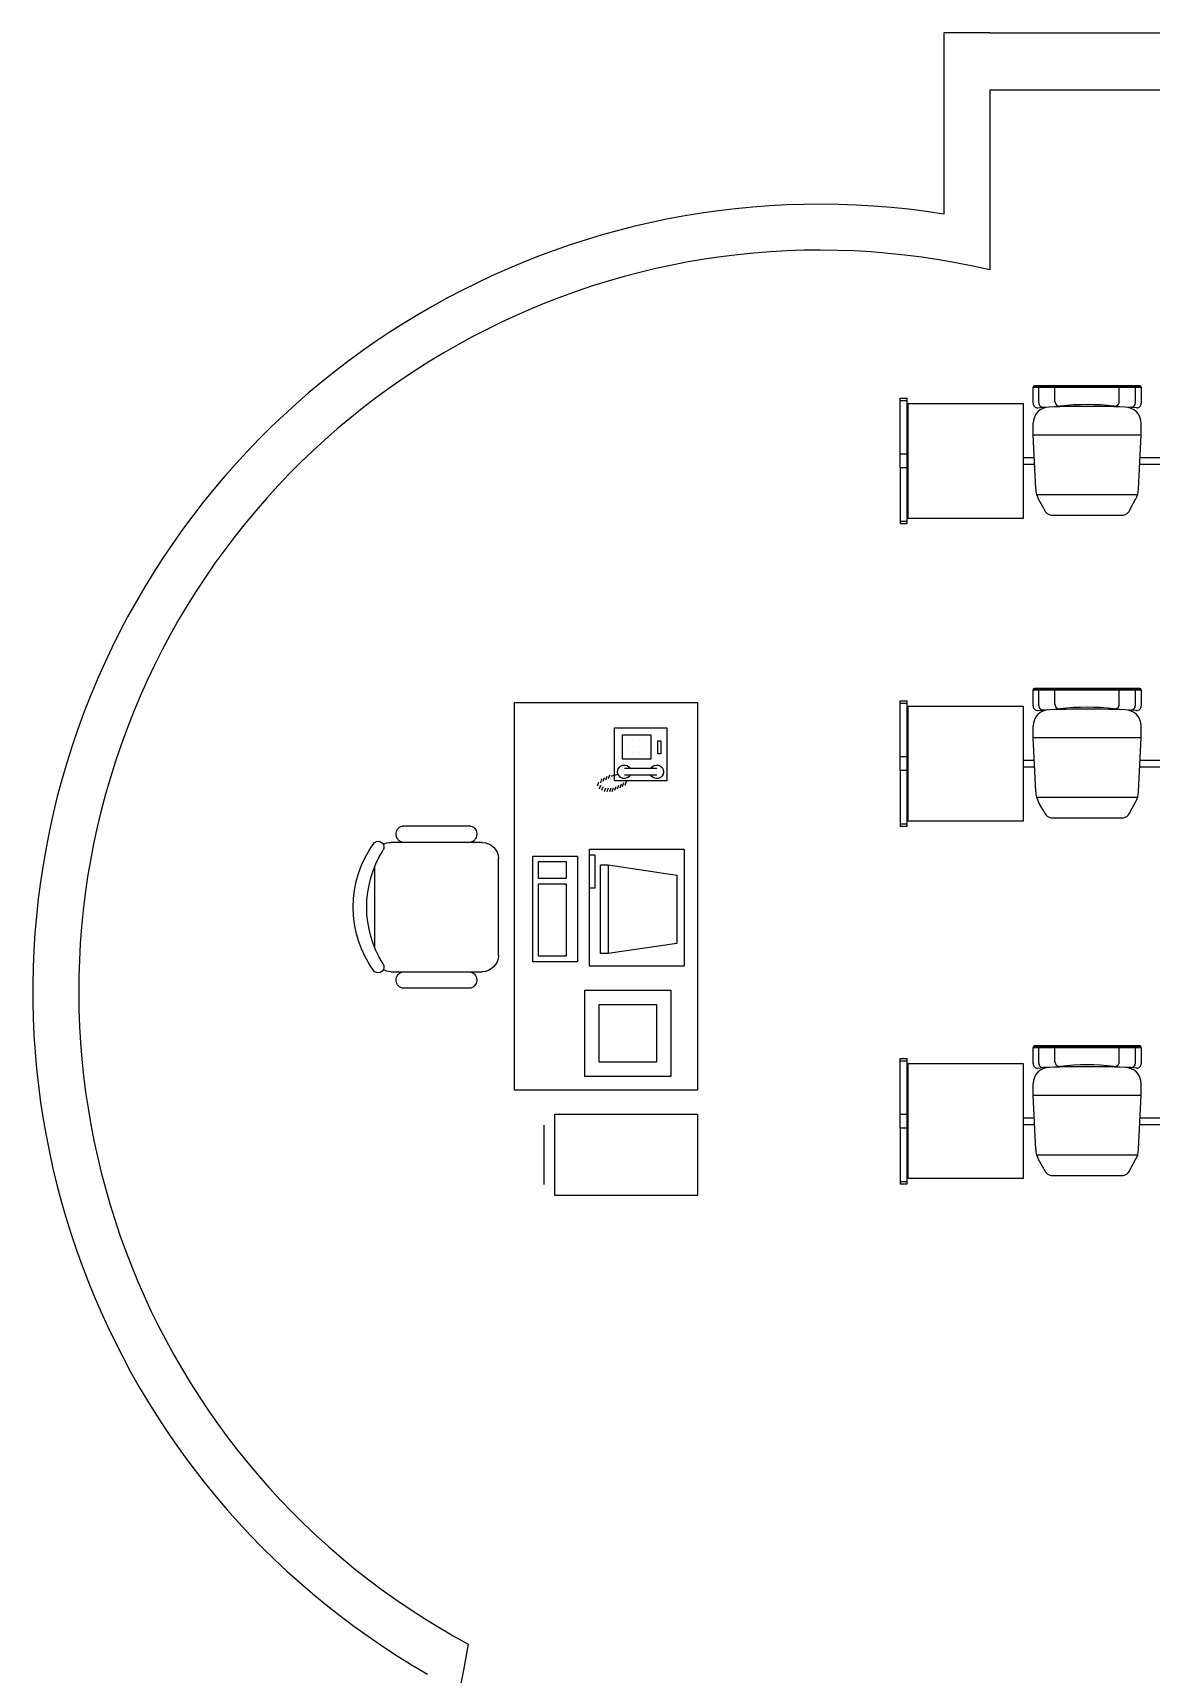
# Model space of a CAD drawing. Header units: inches. Extents: x 482566 to 494966, y -26460 to -22226.
# Drawn here: x 484645.9 to 484864.7, y -23513.6 to -23192.5 of the extents above; entities that cross this region are included whole.
import ezdxf

# ---------------------------------------------------------------- set-up
doc = ezdxf.new("R2010")
doc.units = ezdxf.units.IN
doc.header["$LTSCALE"] = 15
doc.header["$MEASUREMENT"] = 0
doc.layers.add('A-DIMENSION', color=4, linetype='Continuous')
doc.layers.add('furniture', color=4, linetype='Continuous')

# ---------------------------------------------------------------- blocks, each defined once
blk = doc.blocks.new('DESK4')
blk.add_lwpolyline([(34, -36), (34, 36), (0, 36), (0, -36)], close=True)
blk = doc.blocks.new('RECTANG')
for p, q in [((1, 1), (0, 1)), ((0, 1), (0, 0)), ((1, 0), (1, 1)), ((0, 0), (1, 0))]:
    blk.add_line(p, q)
blk = doc.blocks.new('IBMAT', base_point=(61, 306))
for p, q in [((75, 307), (75, 306)), ((81, 307), (75, 307)), ((81, 306), (81, 307))]:
    blk.add_line(p, q)
at = {"xscale": 21, "yscale": 17, "zscale": 21}
blk.add_blockref('RECTANG', (61, 306), dxfattribs=at)
blk = doc.blocks.new('KEYBOARD', base_point=(60, 294))
for p, xscale, yscale, zscale in [((60, 294), 19, 8, 19), ((61, 295), 13, 5, 13), ((75, 295), 3, 5, 3)]:
    blk.add_blockref('RECTANG', p, dxfattribs=dict(xscale=xscale, yscale=yscale, zscale=zscale))
blk = doc.blocks.new('A$C79A54892')
at = {"layer": 'furniture'}
for p, q in [((0.9168, 1.8), (1.3632, 1.8)), ((0.6887, 1.2637), (0.6887, 1.6462)), ((0.78, 1.2), (0.78, 1.71)), ((1.5, 1.71), (1.5, 1.6407)), ((1.5913, 1.2637), (1.5913, 1.6462)), ((1.5, 1.6407), (1.5, 1.2)), ((1.41, 1.11), (0.87, 1.11)), ((2.6859, 0.855), (2.3541, 0.855)), ((2.2941, 0.795), (2.2941, 0)), ((2.7459, 0.795), (2.2941, 0.795)), ((2.7459, 0), (2.7459, 0.795)), ((0.4457, 0.5521), (0.4673, 0.5593)), ((0.4626, 0.5418), (0.4842, 0.549)), ((2.0837, 0.6288), (1.6037, 0.6288)), ((1.6037, 0.6288), (1.6037, 0.1488)), ((2.0037, 0.5488), (1.6837, 0.5488)), ((1.6837, 0.5488), (1.6837, 0.2288)), ((2.0037, 0.2288), (2.0037, 0.5488)), ((2.0837, 0.1488), (2.0837, 0.6288)), ((0.3993, 0.4432), (0.4122, 0.4842)), ((0.405, 0.4914), (0.4266, 0.4986)), ((0.4122, 0.5058), (0.4338, 0.513)), ((0.4194, 0.5202), (0.441, 0.5274)), ((0.4266, 0.5346), (0.4482, 0.5418)), ((0.4698, 0.5274), (0.4914, 0.5346)), ((0.4698, 0.4554), (0.4914, 0.4626)), ((0.477, 0.513), (0.4986, 0.5202)), ((0.477, 0.4986), (0.4986, 0.5058)), ((0.477, 0.4842), (0.4986, 0.4914)), ((0.477, 0.4698), (0.4986, 0.477)), ((0.904, 0.5417), (0.904, 0.4978)), ((1.399, 0.5417), (0.904, 0.5417)), ((0.904, 0.4978), (1.399, 0.4978)), ((0.904, 0.4978), (0.9616, 0.1159)), ((1.3431, 0.1159), (1.399, 0.4978)), ((1.399, 0.4978), (1.399, 0.5417)), ((0.2141, 0.3902), (0.2141, 0.3902)), ((0.2478, 0.3902), (0.2478, 0.3902)), ((0.2816, 0.3902), (0.2816, 0.3902)), ((0.3685, 0.228), (0.3685, 0.408)), ((0.4045, 0.228), (0.4045, 0.408)), ((0.441, 0.3978), (0.4626, 0.405)), ((0.4482, 0.4122), (0.4698, 0.4194)), ((0.4554, 0.4266), (0.477, 0.4338)), ((0.4626, 0.441), (0.4842, 0.4482)), ((0.2141, 0.3564), (0.2141, 0.3564)), ((0.2141, 0.3227), (0.2141, 0.3227)), ((0.2141, 0.2889), (0.2141, 0.2889)), ((0.2478, 0.3564), (0.2478, 0.3564)), ((0.2478, 0.3227), (0.2478, 0.3227)), ((0.2478, 0.2889), (0.2478, 0.2889)), ((0.2816, 0.3564), (0.2816, 0.3564)), ((0.2816, 0.3227), (0.2816, 0.3227)), ((0.2816, 0.2889), (0.2816, 0.2889)), ((1.6837, 0.2288), (2.0037, 0.2288)), ((0.9616, 0.1159), (1.3431, 0.1159)), ((1.6037, 0.1488), (2.0837, 0.1488)), ((2.2941, 0), (2.7459, 0))]:
    blk.add_line(p, q, dxfattribs=at)
for centre, radius, start, end in [((1.14, 1.32), 0.6, 53.1301, 126.8699), ((1.14, 1.2547), 0.5892, 57.57575, 122.42425), ((0.8064, 1.7803), 0.0329, 143.30994, 302.02741), ((0.87, 1.71), 0.09, 152.41556, 180), ((1.4736, 1.7803), 0.0329, 237.97259, 36.69006), ((1.41, 1.71), 0.09, 0, 27.58444), ((0.7337, 1.6331), 0.0469, 9.29463, 163.7398), ((1.5463, 1.6331), 0.0469, 16.2602, 170.70537), ((0.7337, 1.2769), 0.0469, 196.2602, 350.70537), ((0.87, 1.2), 0.09, 180, 270), ((1.41, 1.2), 0.09, 270, 0), ((1.5463, 1.2769), 0.0469, 189.29463, 343.7398), ((0.3865, 0.408), 0.0377, 298.49146, 241.50854), ((0.3865, 0.228), 0.0377, 118.49146, 61.50854)]:
    blk.add_arc(centre, radius, start, end, dxfattribs=at)
for name, p, xscale, yscale, zscale, rotation in [('DESK4', (1.08, 1.02), 0.0299999999998839, 0.0299999999998839, 0.0299999999998839, 270.0000000003054), ('KEYBOARD', (1.4454, 0.9178), 0.03101538461544906, 0.03101538461544906, 0.03101538461544906, 180.0000000002476), ('IBMAT', (1.4697, 0.6028), 0.03101538461544906, 0.03101538461544906, 0.03101538461544906, 180.0000000002476), ('RECTANG', (0.4375, 0.4634), 0.2953901644145187, 0.2917466341033005, 0.2953901644145187, 180.0000000002573), ('RECTANG', (0.3153, 0.4183), 0.1350000000002516, 0.1575000000002935, 0.1350000000002516, 180.0000000002573), ('RECTANG', (0.2872, 0.2214), 0.07312500000013628, 0.01687500000003145, 0.07312500000013628, 180.0000000002573)]:
    blk.add_blockref(name, p, dxfattribs=dict(at, xscale=xscale, yscale=yscale, zscale=zscale, rotation=rotation))

msp = doc.modelspace()

# ---------------------------------------------------------------- linework, layer by layer
for p, q in [((484824.15, -23192.47, 6.93), (484824.15, -23227.92, 6.93)), ((484833.15, -23192.47, 6.93), (484824.15, -23192.47, 6.93)), ((484833.15, -23192.47, 6.93), (485235.9, -23192.47, 6.93)), ((484833.15, -23203.72, 6.93), (484833.15, -23237.47, 6.93)), ((485280.9, -23203.72, 6.93), (484833.15, -23203.72, 6.93))]:
    msp.add_line(p, q)
at = {"linetype": 'Continuous'}
for p, q in [((484841.63, -23264.95, 3.81), (484841.63, -23261.78, 3.81)), ((484842.76, -23264.84, 3.81), (484842.76, -23261.96, 3.81)), ((484845.91, -23264.62, 3.81), (484845.91, -23261.96, 3.81)), ((484858.51, -23264.62, 3.81), (484858.51, -23261.96, 3.81)), ((484861.66, -23264.84, 3.81), (484861.66, -23261.96, 3.81)), ((484862.78, -23261.78, 3.81), (484862.78, -23264.95, 3.81)), ((484842.55, -23265.85, 3.81), (484843.7, -23265.74, 3.81)), ((484861.86, -23265.85, 3.81), (484860.72, -23265.74, 3.81)), ((484841.63, -23271.12, 3.81), (484841.63, -23268.87, 3.81)), ((484841.63, -23271.12, 3.81), (484862.78, -23271.12, 3.81)), ((484842.15, -23281.75, 3.81), (484841.63, -23271.12, 3.81)), ((484862.27, -23281.75, 3.81), (484862.78, -23271.12, 3.81)), ((484862.78, -23271.12, 3.81), (484862.78, -23268.87, 3.81)), ((484842.33, -23282.82, 3.81), (484862.09, -23282.82, 3.81)), ((484843.74, -23285.56, 3.81), (484842.72, -23283.74, 3.81)), ((484860.68, -23285.56, 3.81), (484861.7, -23283.74, 3.81)), ((484845.47, -23286.87, 3.81), (484858.95, -23286.87, 3.81)), ((484841.63, -23324.17, 3.81), (484841.63, -23320.99, 3.81)), ((484842.76, -23324.06, 3.81), (484842.76, -23321.17, 3.81)), ((484845.91, -23323.84, 3.81), (484845.91, -23321.17, 3.81)), ((484858.51, -23323.84, 3.81), (484858.51, -23321.17, 3.81)), ((484861.66, -23324.06, 3.81), (484861.66, -23321.17, 3.81)), ((484862.78, -23320.99, 3.81), (484862.78, -23324.17, 3.81)), ((484842.55, -23325.07, 3.81), (484843.7, -23324.96, 3.81)), ((484861.86, -23325.07, 3.81), (484860.72, -23324.96, 3.81)), ((484841.63, -23330.33, 3.81), (484841.63, -23328.08, 3.81)), ((484862.78, -23330.33, 3.81), (484862.78, -23328.08, 3.81)), ((484841.63, -23330.33, 3.81), (484862.78, -23330.33, 3.81)), ((484842.15, -23340.97, 3.81), (484841.63, -23330.33, 3.81)), ((484862.27, -23340.97, 3.81), (484862.78, -23330.33, 3.81)), ((484842.33, -23342.03, 3.81), (484862.09, -23342.03, 3.81)), ((484843.74, -23344.77, 3.81), (484842.72, -23342.96, 3.81)), ((484860.68, -23344.77, 3.81), (484861.7, -23342.96, 3.81)), ((484845.47, -23346.08, 3.81), (484858.95, -23346.08, 3.81)), ((484841.63, -23394.13, 3.81), (484841.63, -23390.96, 3.81)), ((484842.76, -23394.03, 3.81), (484842.76, -23391.14, 3.81)), ((484845.91, -23393.8, 3.81), (484845.91, -23391.14, 3.81)), ((484858.51, -23393.8, 3.81), (484858.51, -23391.14, 3.81)), ((484861.66, -23394.03, 3.81), (484861.66, -23391.14, 3.81)), ((484862.78, -23390.96, 3.81), (484862.78, -23394.13, 3.81)), ((484842.55, -23395.03, 3.81), (484843.7, -23394.92, 3.81)), ((484861.86, -23395.03, 3.81), (484860.72, -23394.92, 3.81)), ((484841.63, -23400.3, 3.81), (484841.63, -23398.05, 3.81)), ((484862.78, -23400.3, 3.81), (484862.78, -23398.05, 3.81)), ((484841.63, -23400.3, 3.81), (484862.78, -23400.3, 3.81)), ((484842.15, -23410.93, 3.81), (484841.63, -23400.3, 3.81)), ((484862.27, -23410.93, 3.81), (484862.78, -23400.3, 3.81)), ((484842.33, -23412, 3.81), (484862.09, -23412, 3.81)), ((484843.74, -23414.74, 3.81), (484842.72, -23412.92, 3.81)), ((484845.47, -23416.05, 3.81), (484858.95, -23416.05, 3.81)), ((484860.68, -23414.74, 3.81), (484861.7, -23412.92, 3.81))]:
    msp.add_line(p, q, dxfattribs=at)
at = {"color": 7, "linetype": 'Continuous'}
for p, q in [((484862.51, -23261.51, 3.81), (484841.9, -23261.51, 3.81)), ((484815.63, -23274.86, 3.81), (484817.18, -23274.86, 3.81)), ((484815.63, -23277.56, 3.81), (484815.63, -23274.86, 3.81)), ((484817.18, -23277.56, 3.81), (484815.63, -23277.56, 3.81)), ((484839.62, -23276.89, 3.81), (484841.91, -23276.89, 3.81)), ((484839.68, -23275.54, 3.81), (484841.85, -23275.54, 3.81)), ((484862.51, -23276.89, 3.81), (484866.99, -23276.89, 3.81)), ((484862.57, -23275.54, 3.81), (484866.92, -23275.54, 3.81)), ((484862.51, -23320.72, 3.81), (484841.9, -23320.72, 3.81)), ((484815.63, -23334.08, 3.81), (484817.18, -23334.08, 3.81)), ((484815.63, -23336.78, 3.81), (484815.63, -23334.08, 3.81)), ((484839.68, -23334.75, 3.81), (484841.85, -23334.75, 3.81)), ((484862.57, -23334.75, 3.81), (484866.92, -23334.75, 3.81)), ((484817.18, -23336.78, 3.81), (484815.63, -23336.78, 3.81)), ((484839.62, -23336.1, 3.81), (484841.91, -23336.1, 3.81)), ((484862.51, -23336.1, 3.81), (484866.99, -23336.1, 3.81)), ((484862.51, -23390.69, 3.81), (484841.9, -23390.69, 3.81)), ((484815.63, -23404.04, 3.81), (484817.18, -23404.04, 3.81)), ((484815.63, -23406.74, 3.81), (484815.63, -23404.04, 3.81)), ((484839.62, -23406.07, 3.81), (484841.91, -23406.07, 3.81)), ((484839.68, -23404.72, 3.81), (484841.85, -23404.72, 3.81)), ((484862.51, -23406.07, 3.81), (484866.99, -23406.07, 3.81)), ((484862.57, -23404.72, 3.81), (484866.92, -23404.72, 3.81)), ((484817.18, -23406.74, 3.81), (484815.63, -23406.74, 3.81))]:
    msp.add_line(p, q, dxfattribs=at)
at = {"color": 7}
for p, q in [((484815.63, -23274.86, 3.81), (484815.63, -23263.96, 3.81)), ((484815.63, -23263.96, 3.81), (484816.98, -23263.96, 3.81)), ((484815.63, -23264.41, 3.81), (484816.98, -23264.41, 3.81)), ((484816.98, -23288.47, 3.81), (484816.98, -23263.96, 3.81)), ((484815.63, -23277.56, 3.81), (484815.63, -23288.47, 3.81)), ((484815.63, -23288.02, 3.81), (484816.98, -23288.02, 3.81)), ((484815.63, -23288.47, 3.81), (484816.98, -23288.47, 3.81)), ((484815.63, -23334.08, 3.81), (484815.63, -23323.17, 3.81)), ((484815.63, -23323.17, 3.81), (484816.98, -23323.17, 3.81)), ((484815.63, -23323.62, 3.81), (484816.98, -23323.62, 3.81)), ((484816.98, -23347.69, 3.81), (484816.98, -23323.17, 3.81)), ((484815.63, -23336.78, 3.81), (484815.63, -23347.69, 3.81)), ((484815.63, -23347.24, 3.81), (484816.98, -23347.24, 3.81)), ((484815.63, -23347.69, 3.81), (484816.98, -23347.69, 3.81)), ((484815.63, -23404.04, 3.81), (484815.63, -23393.14, 3.81)), ((484815.63, -23393.14, 3.81), (484816.98, -23393.14, 3.81)), ((484815.63, -23393.59, 3.81), (484816.98, -23393.59, 3.81)), ((484816.98, -23417.65, 3.81), (484816.98, -23393.14, 3.81)), ((484815.63, -23406.74, 3.81), (484815.63, -23417.65, 3.81)), ((484815.63, -23417.2, 3.81), (484816.98, -23417.2, 3.81)), ((484815.63, -23417.65, 3.81), (484816.98, -23417.65, 3.81))]:
    msp.add_line(p, q, dxfattribs=at)
at = {"color": 0, "linetype": 'Continuous'}
for p, q in [((484817.18, -23264.96, 3.81), (484839.68, -23264.96, 3.81)), ((484817.18, -23287.46, 3.81), (484817.18, -23264.96, 3.81)), ((484839.68, -23264.96, 3.81), (484839.68, -23287.46, 3.81)), ((484839.68, -23287.46, 3.81), (484817.18, -23287.46, 3.81)), ((484817.18, -23324.18, 3.81), (484839.68, -23324.18, 3.81)), ((484817.18, -23346.68, 3.81), (484817.18, -23324.18, 3.81)), ((484839.68, -23324.18, 3.81), (484839.68, -23346.68, 3.81)), ((484839.68, -23346.68, 3.81), (484817.18, -23346.68, 3.81)), ((484817.18, -23394.14, 3.81), (484839.68, -23394.14, 3.81)), ((484817.18, -23416.64, 3.81), (484817.18, -23394.14, 3.81)), ((484839.68, -23394.14, 3.81), (484839.68, -23416.64, 3.81)), ((484839.68, -23416.64, 3.81), (484817.18, -23416.64, 3.81))]:
    msp.add_line(p, q, dxfattribs=at)
at = {"color": 7, "linetype": 'Continuous', "const_width": 0.45, "elevation": 3.81}
for points in [[(484862.78, -23261.73), (484841.63, -23261.73)], [(484862.78, -23320.95), (484841.63, -23320.95)], [(484862.78, -23390.92), (484841.63, -23390.92)]]:
    msp.add_lwpolyline(points, dxfattribs=at)
for centre, radius, start, end in [((484799.91, -23380.05, 6.93), 154.04, 80.9439, 240.1037), ((484799.91, -23380.05, 6.93), 145.04, 76.7489, 241.6688), ((489974.49, -24478.35, 6.93), 5332.5, 169.51248, 171.29971)]:
    msp.add_arc(centre, radius, start, end)
at = {"linetype": 'Continuous'}
for centre, radius, start, end in [((484841.9, -23261.78, 3.81), 0.27, 90, 180), ((484862.51, -23261.78, 3.81), 0.27, 0, 90), ((484842.53, -23264.95, 3.81), 0.9, 180, 271.3354), ((484843.66, -23264.84, 3.81), 0.9, 180, 272.4844), ((484846.81, -23264.62, 3.81), 0.9, 180, 276.8576), ((484852.21, -23309.52, 3.81), 44.32, 83.1424, 96.8576), ((484857.61, -23264.62, 3.81), 0.9, 263.1424, 0), ((484860.76, -23264.84, 3.81), 0.9, 267.5156, 0), ((484861.88, -23264.95, 3.81), 0.9, 268.6646, 0), ((484844.78, -23268.87, 3.81), 3.15, 90, 180), ((484852.21, -23461.9, 3.81), 196.34, 87.5156, 92.4844), ((484859.63, -23268.87, 3.81), 3.15, 0, 90), ((484846.64, -23281.54, 3.81), 4.5, 182.7525, 209.356), ((484857.78, -23281.54, 3.81), 4.5, 330.644, 357.2475), ((484845.47, -23285.07, 3.81), 1.8, 195.8192, 270), ((484858.95, -23285.07, 3.81), 1.8, 270, 344.1808), ((484841.9, -23320.99, 3.81), 0.27, 90, 180), ((484862.51, -23320.99, 3.81), 0.27, 0, 90), ((484842.53, -23324.17, 3.81), 0.9, 180, 271.3354), ((484844.78, -23328.08, 3.81), 3.15, 90, 180), ((484843.66, -23324.06, 3.81), 0.9, 180, 272.4844), ((484852.21, -23521.12, 3.81), 196.34, 87.5156, 92.4844), ((484846.81, -23323.84, 3.81), 0.9, 180, 276.8576), ((484852.21, -23368.74, 3.81), 44.32, 83.1424, 96.8576), ((484857.61, -23323.84, 3.81), 0.9, 263.1424, 0), ((484859.63, -23328.08, 3.81), 3.15, 0, 90), ((484860.76, -23324.06, 3.81), 0.9, 267.5156, 0), ((484861.88, -23324.17, 3.81), 0.9, 268.6646, 0), ((484846.64, -23340.75, 3.81), 4.5, 182.7525, 209.356), ((484857.78, -23340.75, 3.81), 4.5, 330.644, 357.2475), ((484845.47, -23344.28, 3.81), 1.8, 195.8192, 270), ((484858.95, -23344.28, 3.81), 1.8, 270, 344.1808), ((484841.9, -23390.96, 3.81), 0.27, 90, 180), ((484862.51, -23390.96, 3.81), 0.27, 0, 90), ((484842.53, -23394.13, 3.81), 0.9, 180, 271.3354), ((484844.78, -23398.05, 3.81), 3.15, 90, 180), ((484843.66, -23394.03, 3.81), 0.9, 180, 272.4844), ((484852.21, -23591.08, 3.81), 196.34, 87.5156, 92.4844), ((484846.81, -23393.8, 3.81), 0.9, 180, 276.8576), ((484852.21, -23438.71, 3.81), 44.32, 83.1424, 96.8576), ((484857.61, -23393.8, 3.81), 0.9, 263.1424, 0), ((484859.63, -23398.05, 3.81), 3.15, 0, 90), ((484860.76, -23394.03, 3.81), 0.9, 267.5156, 0), ((484861.88, -23394.13, 3.81), 0.9, 268.6646, 0), ((484846.64, -23410.72, 3.81), 4.5, 182.7525, 209.356), ((484857.78, -23410.72, 3.81), 4.5, 330.644, 357.2475), ((484845.47, -23414.25, 3.81), 1.8, 195.8192, 270), ((484858.95, -23414.25, 3.81), 1.8, 270, 344.1808)]:
    msp.add_arc(centre, radius, start, end, dxfattribs=at)
at = {"layer": 'A-DIMENSION'}
msp.add_line((484833.15, -23237.47, 6.93), (484833.15, -23238.87, 6.93), dxfattribs=at)

# ---------------------------------------------------------------- block references
at = {"layer": 'furniture', "xscale": -35.12240917321422, "yscale": 35.1224091595864, "zscale": 35.12240916776322, "rotation": 89.99999999969073}
msp.add_blockref('A$C79A54892', (484775.97, -23323.47), dxfattribs=at)

doc.saveas('drawing.dxf')
